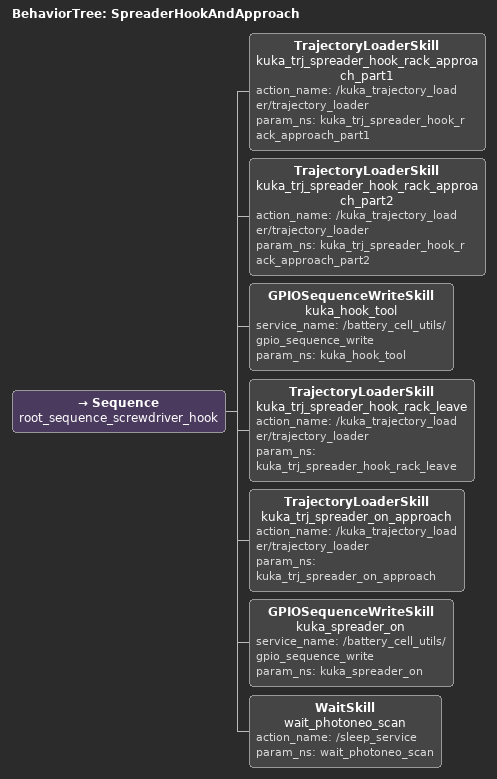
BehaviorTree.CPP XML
<root BTCPP_format="4" >
     <BehaviorTree ID="SpreaderHookAndApproach">
        <Sequence name="root_sequence_screwdriver_hook">
            <!-- Hook -->
            <TrajectoryLoaderSkill name="kuka_trj_spreader_hook_rack_approach_part1" action_name= "/kuka_trajectory_loader/trajectory_loader" param_ns="kuka_trj_spreader_hook_rack_approach_part1"/>
            <TrajectoryLoaderSkill name="kuka_trj_spreader_hook_rack_approach_part2" action_name= "/kuka_trajectory_loader/trajectory_loader" param_ns="kuka_trj_spreader_hook_rack_approach_part2"/>
            <GPIOSequenceWriteSkill name="kuka_hook_tool" service_name="/battery_cell_utils/gpio_sequence_write" param_ns="kuka_hook_tool"/>
            <TrajectoryLoaderSkill name="kuka_trj_spreader_hook_rack_leave" action_name= "/kuka_trajectory_loader/trajectory_loader" param_ns="kuka_trj_spreader_hook_rack_leave"/>

            <!-- Approach -->
            <TrajectoryLoaderSkill name="kuka_trj_spreader_on_approach" action_name= "/kuka_trajectory_loader/trajectory_loader" param_ns="kuka_trj_spreader_on_approach"/>
            <GPIOSequenceWriteSkill name="kuka_spreader_on" service_name="/battery_cell_utils/gpio_sequence_write" param_ns="kuka_spreader_on"/>
            <WaitSkill name="wait_photoneo_scan" action_name= "/sleep_service" param_ns="wait_photoneo_scan"/>
        </Sequence>
     </BehaviorTree>
 </root>
